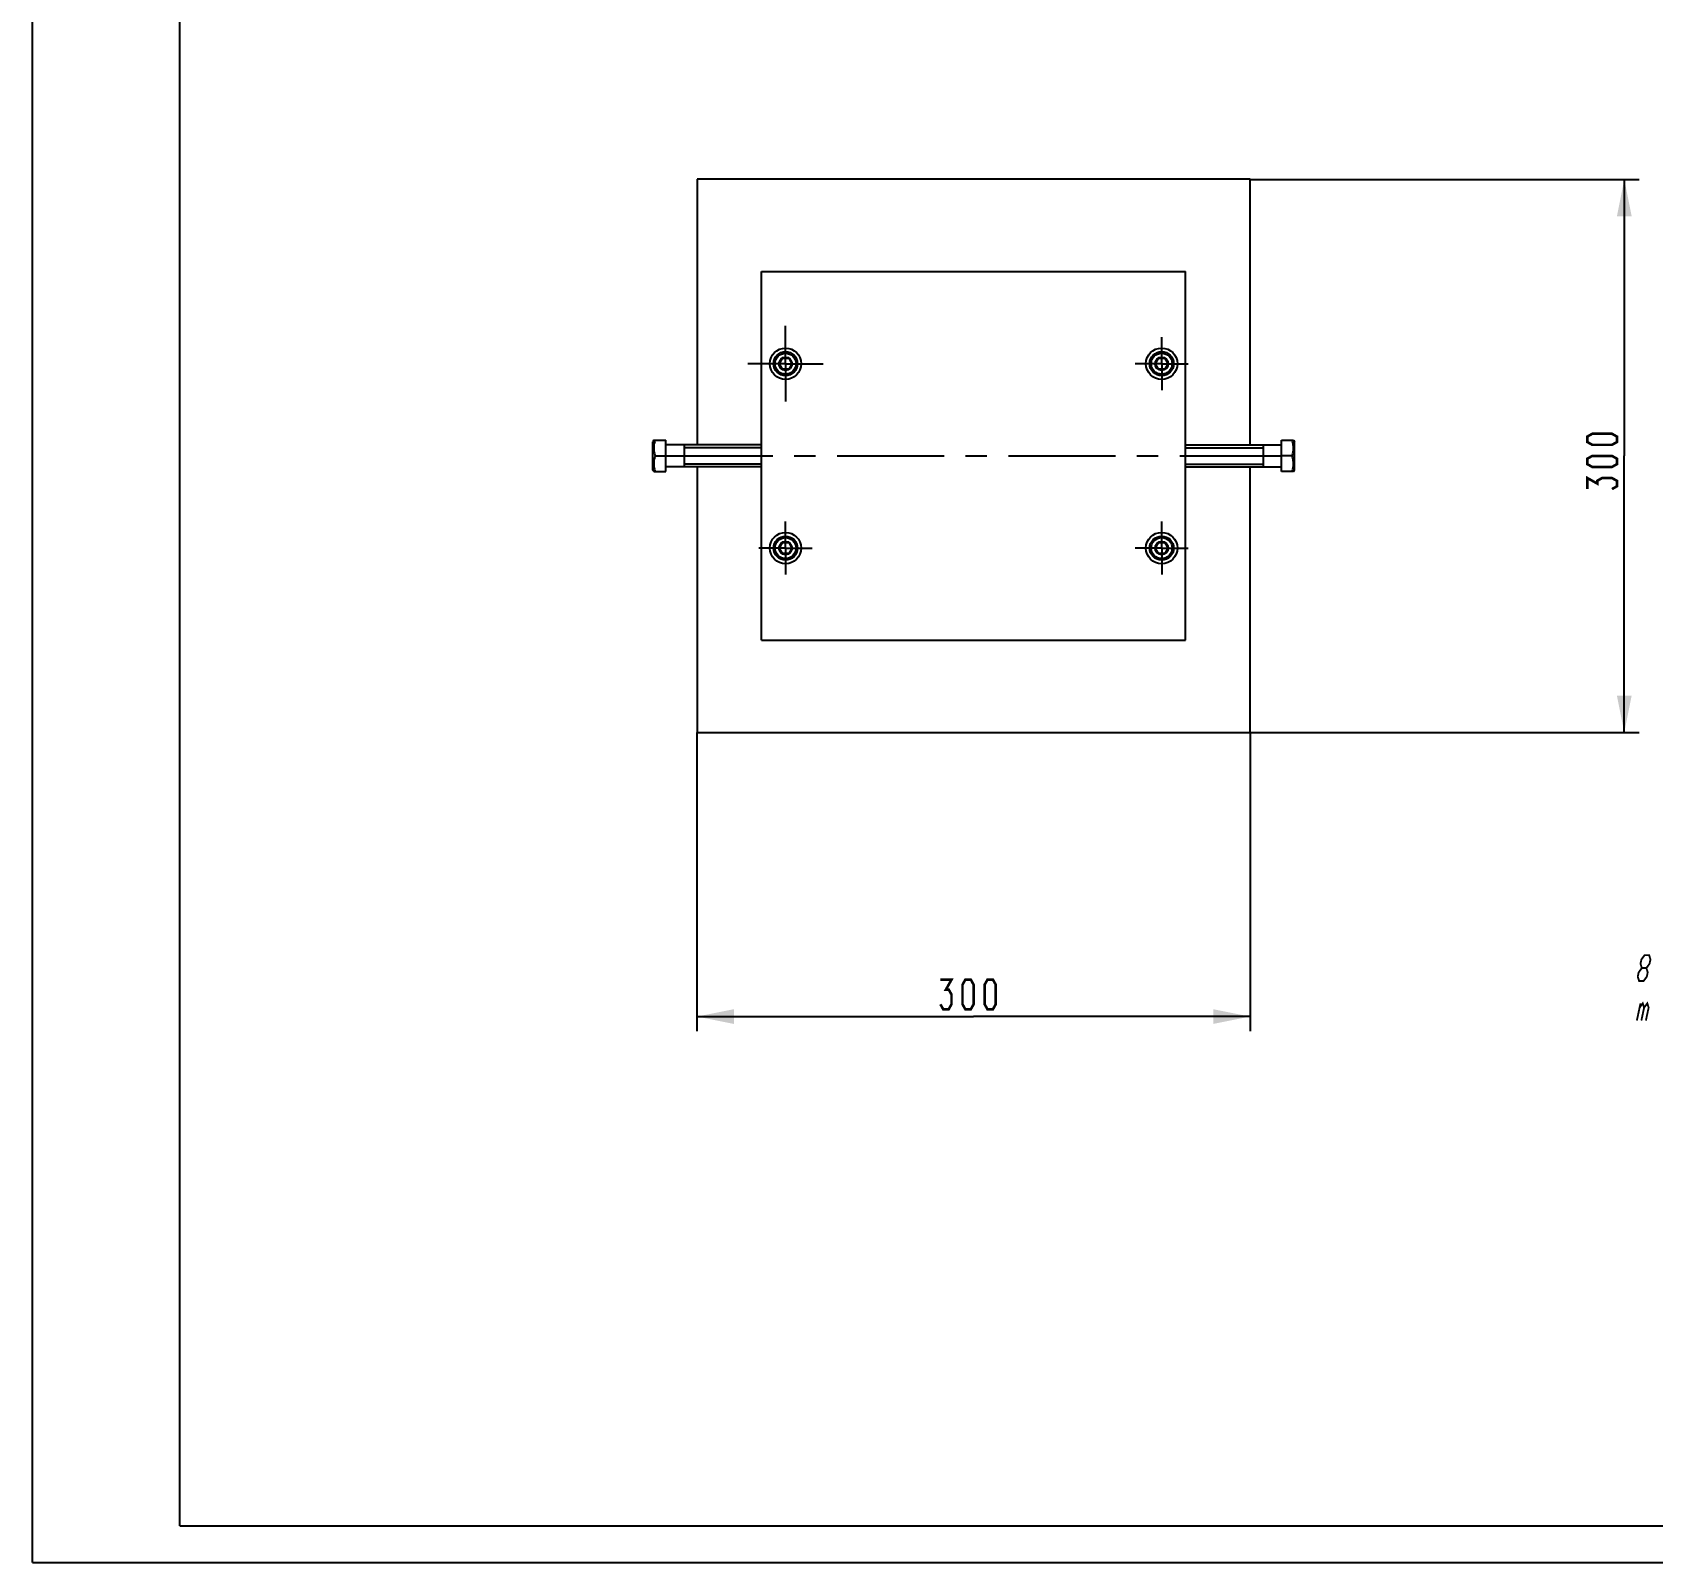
# Model space of a CAD drawing. Header units: millimetres. Extents: x 0 to 420, y 0 to 594.
# Drawn here: x 0 to 219.7, y 0 to 207.5 of the extents above; entities that cross this region are included whole.
import ezdxf

# ---------------------------------------------------------------- set-up
doc = ezdxf.new("R2010")
doc.units = ezdxf.units.MM
doc.header["$LTSCALE"] = 38.72
doc.linetypes.add('CENTER', pattern=[0.6, 0.375, -0.075, 0.075, -0.075])
doc.layers.get('0').update_dxf_attribs({"linetype": 'CONTINUOUS'})
doc.layers.add('ALL_AXIS', color=7, linetype='CONTINUOUS')
doc.layers.add('DEFAULT_1', color=7, linetype='CENTER')
doc.styles.get("Standard").update_dxf_attribs({"font": 'txt', "width": 0.75})
doc.dimstyles.new('DIMSTYLE_1', dxfattribs={"dimtxt": 4, "dimasz": 5, "dimexe": 0.18, "dimexo": 0.0625, "dimgap": 0.09, "dimtad": 1, "dimdec": 4, "dimlfac": 4, "dimdsep": 46, "dimtxsty": 'STANDARD', "dimblk": '_FILLED', "dimblk1": '_FILLED', "dimblk2": '_FILLED', "dimcen": 0.09, "dimadec": 0, "dimazin": 0, "dimtp": 0.5, "dimtm": 0.5, "dimtfac": 1, "dimtdec": 4, "dimtofl": 0, "dimtmove": 0, "dimatfit": 3, "dimldrblk": '_FILLED', "dimfxl": 1, "dimtolj": 1, "dimarcsym": 0})

# ---------------------------------------------------------------- blocks, each defined once
blk = doc.blocks.new('_FILLED')
at = {"color": 0, "linetype": 'ByBlock'}
blk.add_solid([(0, 0), (-1, 0.2), (-1, -0.2)], dxfattribs=at)
blk = doc.blocks.new('*D2')
at = {"color": 2, "linetype": 'Continuous'}
for p, q in [((90.11, 112.54), (90.11, 72.03)), ((165.11, 112.54), (165.11, 72.03)), ((90.11, 74.03), (127.61, 74.03)), ((165.11, 74.03), (127.61, 74.03))]:
    blk.add_line(p, q, dxfattribs=at)
at = {"color": 2, "linetype": 'Continuous', "xscale": 5, "yscale": 5, "zscale": 5, "rotation": 180}
blk.add_blockref('_FILLED', (90.11, 74.03), dxfattribs=at)
at = {"color": 2, "linetype": 'Continuous', "xscale": 5, "yscale": 5, "zscale": 5}
blk.add_blockref('_FILLED', (165.11, 74.03), dxfattribs=at)
blk = doc.blocks.new('*D3')
at = {"color": 2, "linetype": 'Continuous'}
for p, q in [((165.11, 187.54), (217.84, 187.54)), ((215.84, 187.54), (215.84, 150.04)), ((215.84, 112.54), (215.84, 150.04)), ((165.11, 112.54), (217.84, 112.54))]:
    blk.add_line(p, q, dxfattribs=at)
at = {"color": 2, "linetype": 'Continuous', "xscale": 5, "yscale": 5, "zscale": 5}
for p, rotation in [((215.84, 187.54), 90), ((215.84, 112.54), 270)]:
    blk.add_blockref('_FILLED', p, dxfattribs=dict(at, rotation=rotation))

msp = doc.modelspace()

# ---------------------------------------------------------------- linework, layer by layer
at = {"color": 7, "linetype": 'Continuous'}
for p, q in [((0, 0), (0, 594)), ((20, 5), (20, 589)), ((90.1144244, 187.5447295), (90.1144244, 151.5447295)), ((165.1144244, 187.5447295), (90.1144244, 187.5447295)), ((165.1144244, 151.5447295), (165.1144244, 187.5447295)), ((98.8644244, 125.0447295), (98.8644244, 175.0447295)), ((98.8644244, 175.0447295), (156.3644244, 175.0447295)), ((156.3644244, 125.0447295), (156.3644244, 175.0447295)), ((101.248399, 162.5447295), (101.6814117, 163.2947295)), ((101.6814117, 163.2947295), (102.5474371, 163.2947295)), ((102.5474371, 163.2947295), (102.9804498, 162.5447295)), ((152.248399, 162.5447295), (152.6814117, 163.2947295)), ((152.6814117, 163.2947295), (153.5474371, 163.2947295)), ((153.5474371, 163.2947295), (153.9804498, 162.5447295)), ((101.6814117, 161.7947295), (101.248399, 162.5447295)), ((102.5474371, 161.7947295), (101.6814117, 161.7947295)), ((102.9804498, 162.5447295), (102.5474371, 161.7947295)), ((152.6814117, 161.7947295), (152.248399, 162.5447295)), ((153.5474371, 161.7947295), (152.6814117, 161.7947295)), ((153.9804498, 162.5447295), (153.5474371, 161.7947295)), ((84.2371578, 152.1697295), (85.8644244, 152.1697295)), ((85.8644244, 147.9197295), (85.8644244, 152.1697295)), ((169.3644244, 152.1697295), (170.991691, 152.1697295)), ((169.3644244, 147.9197295), (169.3644244, 152.1697295)), ((84.4269087, 150.0447295), (85.8644244, 150.0447295)), ((88.3644244, 151.5447295), (88.3644244, 148.5447295)), ((166.8644244, 151.5447295), (166.8644244, 148.5447295)), ((170.8019401, 150.0447295), (169.3644244, 150.0447295)), ((84.2371578, 147.9197295), (85.8644244, 147.9197295)), ((90.1144244, 148.5447295), (90.1144244, 112.5447295)), ((165.1144244, 112.5447295), (165.1144244, 148.5447295)), ((170.991691, 147.9197295), (169.3644244, 147.9197295)), ((101.248399, 137.5447295), (101.6814117, 138.2947295)), ((101.6814117, 136.7947295), (101.248399, 137.5447295)), ((101.6814117, 138.2947295), (102.5474371, 138.2947295)), ((102.5474371, 136.7947295), (101.6814117, 136.7947295)), ((102.5474371, 138.2947295), (102.9804498, 137.5447295)), ((102.9804498, 137.5447295), (102.5474371, 136.7947295)), ((152.248399, 137.5447295), (152.6814117, 138.2947295)), ((152.6814117, 136.7947295), (152.248399, 137.5447295)), ((152.6814117, 138.2947295), (153.5474371, 138.2947295)), ((153.5474371, 136.7947295), (152.6814117, 136.7947295)), ((153.5474371, 138.2947295), (153.9804498, 137.5447295)), ((153.9804498, 137.5447295), (153.5474371, 136.7947295)), ((98.8644244, 125.0447295), (156.3644244, 125.0447295)), ((90.1144244, 112.5447295), (165.1144244, 112.5447295)), ((20, 5), (415, 5)), ((0, 0), (420, 0))]:
    msp.add_line(p, q, dxfattribs=at)
at = {"color": 2, "linetype": 'Continuous'}
for p, q in [((98.8644244, 151.1447295), (88.3644244, 151.1447295)), ((156.3644244, 151.1447295), (166.8644244, 151.1447295)), ((98.8644244, 148.9447295), (88.3644244, 148.9447295)), ((156.3644244, 148.9447295), (166.8644244, 148.9447295))]:
    msp.add_line(p, q, dxfattribs=at)
at = {"color": 7, "linetype": 'Continuous'}
for points in [[(84.4269087, 152.1697295), (84.3770685, 152.0113371), (84.3347728, 151.8559888), (84.300016, 151.7042388), (84.2728147, 151.5544246), (84.253096, 151.4050738), (84.2411228, 151.256169), (84.2371614, 151.1071854), (84.2411291, 150.9581731), (84.2531197, 150.8091755), (84.2728692, 150.6596884), (84.3001444, 150.5096426), (84.3349472, 150.3577765), (84.3771925, 150.2026449), (84.4269087, 150.0447295)], [(170.8019401, 150.0447295), (170.851787, 150.2031444), (170.8940875, 150.358516), (170.9288487, 150.5103198), (170.956049, 150.6601293), (170.9757469, 150.8093181), (170.9877083, 150.9579606), (170.9916912, 151.1065879), (170.9877778, 151.2552032), (170.9758944, 151.4037863), (170.9562677, 151.5529385), (170.9291383, 151.7027568), (170.8943913, 151.8547328), (170.8519876, 152.0105809), (170.8019401, 152.1697295)], [(84.4269087, 150.0447295), (84.3770618, 149.8863146), (84.3347613, 149.7309431), (84.3000001, 149.5791392), (84.2727998, 149.4293298), (84.2531019, 149.280141), (84.2411405, 149.1314985), (84.2371577, 148.9828712), (84.241071, 148.8342559), (84.2529545, 148.6856727), (84.2725812, 148.5365206), (84.2997105, 148.3867023), (84.3344575, 148.2347262), (84.3768612, 148.0788782), (84.4269087, 147.9197295)], [(170.8019401, 147.9197295), (170.8517803, 148.078122), (170.894076, 148.2334703), (170.9288328, 148.3852202), (170.9560341, 148.5350345), (170.9757528, 148.6843853), (170.987726, 148.8332901), (170.9916874, 148.9822737), (170.9877198, 149.131286), (170.9757292, 149.2802836), (170.9559796, 149.4297706), (170.9287044, 149.5798164), (170.8939016, 149.7316825), (170.8516563, 149.8868142), (170.8019401, 150.0447295)]]:
    msp.add_lwpolyline(points, dxfattribs=at)
at = {"color": 2, "linetype": 'Continuous'}
for points, const_width in [([(214.8350156, 151.9197324), (214.168334, 151.5447334), (211.5016719, 151.5447334), (210.8350117, 151.9197324), (210.8350117, 152.6697305), (211.5016719, 153.0447295), (214.168334, 153.0447295), (214.8350156, 152.6697305), (214.8350156, 151.9197324)], 0.35), ([(214.8350156, 148.9197295), (214.168334, 148.5447305), (211.5016719, 148.5447305), (210.8350117, 148.9197295), (210.8350117, 149.6697275), (211.5016719, 150.0447266), (214.168334, 150.0447266), (214.8350156, 149.6697275), (214.8350156, 148.9197295)], 0.35), ([(210.8350117, 145.5447275), (210.8350117, 147.0447344), (212.168332, 146.2947256), (212.168332, 146.6697246), (212.8350137, 147.0447344), (214.168334, 147.0447344), (214.8350156, 146.6697246), (214.8350156, 145.9197266), (214.168334, 145.5447275)], 0.35), ([(218.8336251, 80.6064985), (219.2638661, 81.1898368), (219.3878743, 81.7731751), (219.2056111, 82.3564942), (218.5931069, 82.3564942), (218.1628658, 81.7731751), (218.0388576, 81.1898368), (218.2211208, 80.6064985)], 0.25), ([(123.114416, 79.0268467), (124.6144336, 79.0268467), (123.8644141, 77.6935156), (124.2394238, 77.6935156), (124.6144336, 77.0268447), (124.6144336, 75.6935137), (124.2394238, 75.0268481), (123.4894258, 75.0268481), (123.114416, 75.6935137)], 0.35), ([(126.489418, 75.0268481), (126.1144297, 75.6935137), (126.1144297, 78.3601812), (126.489418, 79.0268467), (127.239416, 79.0268467), (127.6144258, 78.3601812), (127.6144258, 75.6935137), (127.239416, 75.0268481), (126.489418, 75.0268481)], 0.35), ([(129.4894316, 75.0268481), (129.1144219, 75.6935137), (129.1144219, 78.3601812), (129.4894316, 79.0268467), (130.2394297, 79.0268467), (130.614418, 78.3601812), (130.614418, 75.6935137), (130.2394297, 75.0268481), (129.4894316, 75.0268481)], 0.35), ([(217.8491731, 78.8565027), (218.4616774, 78.8565027), (218.8919185, 79.4398411), (219.0158882, 80.0231602), (218.8336251, 80.6064985), (218.2211208, 80.6064985), (217.7908797, 80.0231602), (217.66691, 79.4398411), (217.8491731, 78.8565027)], 0.25), ([(217.5429018, 73.4892173), (218.0388576, 75.8225513)], 0.25), ([(217.9148879, 75.239213), (218.345129, 75.8225513), (218.5273921, 75.239213), (218.1554061, 73.4892173)], 0.25), ([(218.5273921, 75.239213), (218.9576332, 75.8225513), (219.1398964, 75.239213), (218.7679103, 73.4892173)], 0.25)]:
    msp.add_lwpolyline(points, dxfattribs=dict(at, const_width=const_width))
at = {"color": 7, "linetype": 'Continuous'}
for centre in [(102.1144244, 162.5447295), (153.1144244, 162.5447295), (102.1144244, 137.5447295), (153.1144244, 137.5447295)]:
    msp.add_circle(centre, 0.9, dxfattribs=at)
at = {"layer": 'ALL_AXIS', "color": 7, "linetype": 'CENTER'}
for p, q in [((102.1144244, 167.1697295), (102.1144244, 167.6697295)), ((102.1144244, 166.5947295), (102.1144244, 167.1697295)), ((102.1144244, 166.1447295), (102.1144244, 166.5947295)), ((102.1144244, 162.5447295), (102.1144244, 166.1447295)), ((153.1144244, 162.5447295), (153.1144244, 166.1447295)), ((97.4894244, 162.5447295), (96.9894244, 162.5447295)), ((98.0644244, 162.5447295), (97.4894244, 162.5447295)), ((98.5144244, 162.5447295), (98.0644244, 162.5447295)), ((102.1144244, 162.5447295), (98.5144244, 162.5447295)), ((102.1144244, 162.5447295), (102.1144244, 158.9447295)), ((102.1144244, 162.5447295), (105.7144244, 162.5447295)), ((105.7144244, 162.5447295), (106.1644244, 162.5447295)), ((106.1644244, 162.5447295), (107.2394244, 162.5447295)), ((153.1144244, 162.5447295), (149.5144244, 162.5447295)), ((153.1144244, 162.5447295), (156.7144244, 162.5447295)), ((153.1144244, 162.5447295), (153.1144244, 158.9447295)), ((102.1144244, 158.9447295), (102.1144244, 158.4947295)), ((102.1144244, 158.4947295), (102.1144244, 157.4197295)), ((102.1144244, 137.5447295), (102.1144244, 141.1447295)), ((153.1144244, 137.5447295), (153.1144244, 141.1447295)), ((102.1144244, 137.5447295), (98.5144244, 137.5447295)), ((102.1144244, 137.5447295), (102.1144244, 133.9447295)), ((102.1144244, 137.5447295), (105.7144244, 137.5447295)), ((153.1144244, 137.5447295), (149.5144244, 137.5447295)), ((153.1144244, 137.5447295), (156.7144244, 137.5447295)), ((153.1144244, 137.5447295), (153.1144244, 133.9447295))]:
    msp.add_line(p, q, dxfattribs=at)
at = {"layer": 'ALL_AXIS', "color": 7, "linetype": 'Continuous'}
for p, q in [((84.241104, 152.176645), (84.1144244, 151.9572295)), ((84.1144244, 148.1322295), (84.1144244, 151.9572295)), ((170.9877448, 152.176645), (171.1144244, 151.9572295)), ((171.1144244, 148.1322295), (171.1144244, 151.9572295)), ((98.8644244, 151.5447295), (85.8644244, 151.5447295)), ((156.3644244, 151.5447295), (169.3644244, 151.5447295)), ((84.241104, 147.9128141), (84.1144244, 148.1322295)), ((98.8644244, 148.5447295), (85.8644244, 148.5447295)), ((156.3644244, 148.5447295), (169.3644244, 148.5447295)), ((170.9877448, 147.9128141), (171.1144244, 148.1322295))]:
    msp.add_line(p, q, dxfattribs=at)
for centre, radius in [((102.1144244, 162.5447295), 2.125), ((102.1144244, 162.5447295), 1.625), ((102.1144244, 162.5447295), 1.425), ((153.1144244, 162.5447295), 2.125), ((153.1144244, 162.5447295), 1.625), ((153.1144244, 162.5447295), 1.425), ((102.1144244, 137.5447295), 2.125), ((102.1144244, 137.5447295), 1.625), ((102.1144244, 137.5447295), 1.425), ((153.1144244, 137.5447295), 2.125), ((153.1144244, 137.5447295), 1.625), ((153.1144244, 137.5447295), 1.425)]:
    msp.add_circle(centre, radius, dxfattribs=at)
at = {"layer": 'DEFAULT_1', "color": 7, "linetype": 'CENTER'}
msp.add_line((85.8644244, 150.0447295), (169.3644244, 150.0447295), dxfattribs=at)

# ---------------------------------------------------------------- dimensions: what is measured, and where the dimension line sits
at = {"color": 2, "linetype": 'Continuous'}
dim = msp.add_linear_dim(base=(215.8350089, 112.5447295), p1=(165.1144244, 187.5447295), p2=(165.1144244, 112.5447295), angle=270, dimstyle='DIMSTYLE_1', dxfattribs=at)
dim.commit()
dim.dimension.update_dxf_attribs({"geometry": '*D3', "text_midpoint": (214.8350089, 145.5447295), "dimtype": 160})
dim = msp.add_linear_dim(base=(165.1144244, 74.0268468), p1=(90.1144244, 112.5447295), p2=(165.1144244, 112.5447295), dimstyle='DIMSTYLE_1', dxfattribs=at)
dim.commit()
dim.dimension.update_dxf_attribs({"geometry": '*D2', "text_midpoint": (123.1144244, 75.0268468), "dimtype": 160})

doc.saveas('drawing.dxf')
